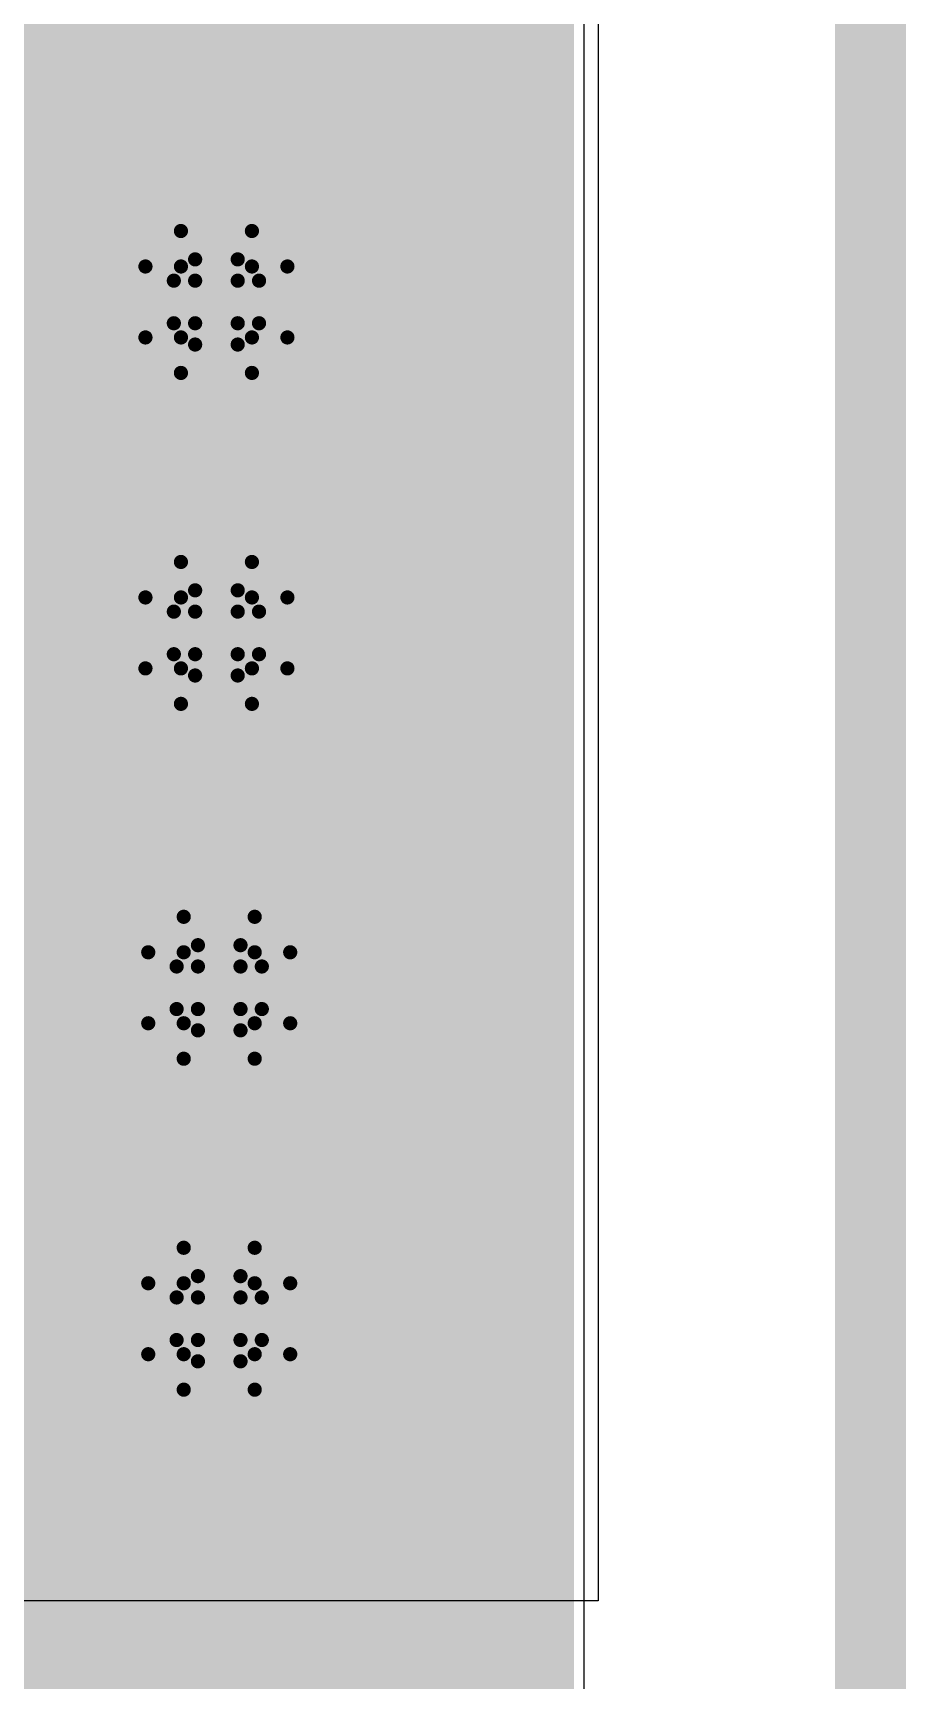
# Model space of a CAD drawing. Header units: inches. Extents: x -5 to 5258, y -4 to 5281.
# Drawn here: x 72.99 to 76.12, y 83.8 to 89.7 of the extents above; entities that cross this region are included whole.
import ezdxf

# ---------------------------------------------------------------- set-up
doc = ezdxf.new("R2010")
doc.units = ezdxf.units.IN
for name, color, linetype in [('Board Outline', 216, 'Continuous'), ('Bottom Layer', 5, 'Continuous'), ('Bottom Solder', 6, 'Continuous'), ('Drill Drawing', 1, 'Continuous'), ('Top Layer', 1, 'Continuous'), ('Top Overlay', 2, 'Continuous'), ('Top Solder', 216, 'Continuous'), ('Via Holes', 16, 'Continuous')]:
    doc.layers.add(name, color=color, linetype=linetype)

# ---------------------------------------------------------------- blocks, each defined once
blk = doc.blocks.new('RVT1H470M0607_4')
at = {"layer": 'Top Overlay'}
for points in [[(3.3214, -3.3274, 0.127, 0.127, 0), (3.3214, -1.1684, 0.127, 0.127, 0)], [(-1.8348, -3.3274, 0.127, 0.127, 0), (3.3214, -3.3274, 0.127, 0.127, 0)]]:
    blk.add_lwpolyline(points, format="xyseb", dxfattribs=at)
for points in [[(3.2897, -1.1684, 0.0635, 0.0635, 1), (3.3532, -1.1684, 0.0635, 0.0635, 1)], [(3.2897, -3.3274, 0.0635, 0.0635, 1), (3.3532, -3.3274, 0.0635, 0.0635, 1)], [(3.2897, -3.3274, 0.0635, 0.0635, 1), (3.3532, -3.3274, 0.0635, 0.0635, 1)]]:
    blk.add_lwpolyline(points, format="xyseb", close=True, dxfattribs=at)

msp = doc.modelspace()

# ---------------------------------------------------------------- hatches: boundary and pattern name
at = {"layer": 'Bottom Layer'}
h = msp.add_hatch(color=5, dxfattribs=at)
edge = h.paths.add_edge_path()
edge.add_arc((73.65, 88.7331), 0.3, 0, 360)
h = msp.add_hatch(color=5, dxfattribs=at)
edge = h.paths.add_edge_path()
edge.add_arc((73.65, 87.5484), 0.3, 0, 360)
h = msp.add_hatch(color=5, dxfattribs=at)
edge = h.paths.add_edge_path()
edge.add_arc((73.66, 86.2782), 0.3, 0, 360)
h = msp.add_hatch(color=5, dxfattribs=at)
edge = h.paths.add_edge_path()
edge.add_arc((73.66, 85.0935), 0.3, 0, 360)
at = {"layer": 'Bottom Solder'}
h = msp.add_hatch(color=6, dxfattribs=at)
edge = h.paths.add_edge_path()
edge.add_arc((73.65, 88.7331), 0.4016, 0, 360)
h = msp.add_hatch(color=6, dxfattribs=at)
edge = h.paths.add_edge_path()
edge.add_arc((73.65, 87.5484), 0.4016, 0, 360)
h = msp.add_hatch(color=6, dxfattribs=at)
edge = h.paths.add_edge_path()
edge.add_arc((73.66, 86.2782), 0.4016, 0, 360)
h = msp.add_hatch(color=6, dxfattribs=at)
edge = h.paths.add_edge_path()
edge.add_arc((73.66, 85.0935), 0.4016, 0, 360)
at = {"layer": 'Top Layer'}
msp.add_hatch(color=1, dxfattribs=at).paths.add_polyline_path([(70.9079, 76.871), (74.93, 76.871), (74.93, 91.5702), (70.9079, 91.5702)])
h = msp.add_hatch(color=1, dxfattribs=at)
edge = h.paths.add_edge_path()
edge.add_arc((73.65, 88.7331), 0.3, 0, 360)
h = msp.add_hatch(color=1, dxfattribs=at)
edge = h.paths.add_edge_path()
edge.add_arc((73.65, 87.5484), 0.3, 0, 360)
h = msp.add_hatch(color=1, dxfattribs=at)
edge = h.paths.add_edge_path()
edge.add_arc((73.66, 86.2782), 0.3, 0, 360)
h = msp.add_hatch(color=1, dxfattribs=at)
edge = h.paths.add_edge_path()
edge.add_arc((73.66, 85.0935), 0.3, 0, 360)
at = {"layer": 'Top Solder'}
h = msp.add_hatch(color=216, dxfattribs=at)
edge = h.paths.add_edge_path()
edge.add_arc((73.65, 88.7331), 0.4016, 0, 360)
h = msp.add_hatch(color=216, dxfattribs=at)
edge = h.paths.add_edge_path()
edge.add_arc((73.65, 87.5484), 0.4016, 0, 360)
h = msp.add_hatch(color=216, dxfattribs=at)
edge = h.paths.add_edge_path()
edge.add_arc((73.66, 86.2782), 0.4016, 0, 360)
h = msp.add_hatch(color=216, dxfattribs=at)
edge = h.paths.add_edge_path()
edge.add_arc((73.66, 85.0935), 0.4016, 0, 360)
at = {"layer": 'Via Holes'}
h = msp.add_hatch(color=7, dxfattribs=at)
edge = h.paths.add_edge_path()
edge.add_arc((73.65, 88.7331), 0.15, 0, 360)
h = msp.add_hatch(color=7, dxfattribs=at)
edge = h.paths.add_edge_path()
edge.add_arc((73.65, 87.5484), 0.15, 0, 360)
h = msp.add_hatch(color=7, dxfattribs=at)
edge = h.paths.add_edge_path()
edge.add_arc((73.66, 86.2782), 0.15, 0, 360)
h = msp.add_hatch(color=7, dxfattribs=at)
edge = h.paths.add_edge_path()
edge.add_arc((73.66, 85.0935), 0.15, 0, 360)

# ---------------------------------------------------------------- linework, layer by layer
at = {"layer": 'Board Outline'}
msp.add_lwpolyline([(75.9907, -3.9907, 0.254, 0.254, 0), (75.9907, 106.0093, 0.254, 0.254, 0)], format="xyseb", dxfattribs=at)
at = {"layer": 'Bottom Layer'}
for p, q in [((75.0163, 101.3176), (75.0163, 84.0839)), ((75.0163, 84.0839), (71.1269, 84.084))]:
    msp.add_line(p, q, dxfattribs=at)
at = {"layer": 'Drill Drawing'}
for points in [[(73.523, 88.8601, 0.0508, 0.0508, 0), (73.523, 88.9871, 0.0508, 0.0508, 0)], [(73.523, 88.9871, 0.0508, 0.0508, 0), (73.777, 88.9871, 0.0508, 0.0508, 0)], [(73.777, 88.8601, 0.0508, 0.0508, 0), (73.777, 88.9871, 0.0508, 0.0508, 0)], [(73.396, 88.6061, 0.0508, 0.0508, 0), (73.396, 88.8601, 0.0508, 0.0508, 0)], [(73.396, 88.8601, 0.0508, 0.0508, 0), (73.523, 88.8601, 0.0508, 0.0508, 0)], [(73.5738, 88.8093, 0.0508, 0.0508, 0), (73.5738, 88.8855, 0.0508, 0.0508, 0)], [(73.5738, 88.8855, 0.0508, 0.0508, 0), (73.7262, 88.8855, 0.0508, 0.0508, 0)], [(73.7262, 88.8093, 0.0508, 0.0508, 0), (73.7262, 88.8855, 0.0508, 0.0508, 0)], [(73.777, 88.8601, 0.0508, 0.0508, 0), (73.904, 88.8601, 0.0508, 0.0508, 0)], [(73.904, 88.6061, 0.0508, 0.0508, 0), (73.904, 88.8601, 0.0508, 0.0508, 0)], [(73.4976, 88.6569, 0.0508, 0.0508, 0), (73.4976, 88.8093, 0.0508, 0.0508, 0)], [(73.4976, 88.8093, 0.0508, 0.0508, 0), (73.5738, 88.8093, 0.0508, 0.0508, 0)], [(73.7262, 88.8093, 0.0508, 0.0508, 0), (73.8024, 88.8093, 0.0508, 0.0508, 0)], [(73.8024, 88.6569, 0.0508, 0.0508, 0), (73.8024, 88.8093, 0.0508, 0.0508, 0)], [(73.4976, 88.6569, 0.0508, 0.0508, 0), (73.5738, 88.6569, 0.0508, 0.0508, 0)], [(73.5738, 88.5807, 0.0508, 0.0508, 0), (73.5738, 88.6569, 0.0508, 0.0508, 0)], [(73.7262, 88.6569, 0.0508, 0.0508, 0), (73.8024, 88.6569, 0.0508, 0.0508, 0)], [(73.7262, 88.5807, 0.0508, 0.0508, 0), (73.7262, 88.6569, 0.0508, 0.0508, 0)], [(73.396, 88.6061, 0.0508, 0.0508, 0), (73.523, 88.6061, 0.0508, 0.0508, 0)], [(73.523, 88.4791, 0.0508, 0.0508, 0), (73.523, 88.6061, 0.0508, 0.0508, 0)], [(73.777, 88.6061, 0.0508, 0.0508, 0), (73.904, 88.6061, 0.0508, 0.0508, 0)], [(73.777, 88.4791, 0.0508, 0.0508, 0), (73.777, 88.6061, 0.0508, 0.0508, 0)], [(73.5738, 88.5807, 0.0508, 0.0508, 0), (73.7262, 88.5807, 0.0508, 0.0508, 0)], [(73.523, 88.4791, 0.0508, 0.0508, 0), (73.777, 88.4791, 0.0508, 0.0508, 0)], [(73.523, 87.6754, 0.0508, 0.0508, 0), (73.523, 87.8024, 0.0508, 0.0508, 0)], [(73.523, 87.8024, 0.0508, 0.0508, 0), (73.777, 87.8024, 0.0508, 0.0508, 0)], [(73.777, 87.6754, 0.0508, 0.0508, 0), (73.777, 87.8024, 0.0508, 0.0508, 0)], [(73.396, 87.4214, 0.0508, 0.0508, 0), (73.396, 87.6754, 0.0508, 0.0508, 0)], [(73.396, 87.6754, 0.0508, 0.0508, 0), (73.523, 87.6754, 0.0508, 0.0508, 0)], [(73.5738, 87.6246, 0.0508, 0.0508, 0), (73.5738, 87.7008, 0.0508, 0.0508, 0)], [(73.5738, 87.7008, 0.0508, 0.0508, 0), (73.7262, 87.7008, 0.0508, 0.0508, 0)], [(73.7262, 87.6246, 0.0508, 0.0508, 0), (73.7262, 87.7008, 0.0508, 0.0508, 0)], [(73.777, 87.6754, 0.0508, 0.0508, 0), (73.904, 87.6754, 0.0508, 0.0508, 0)], [(73.904, 87.4214, 0.0508, 0.0508, 0), (73.904, 87.6754, 0.0508, 0.0508, 0)], [(73.4976, 87.4722, 0.0508, 0.0508, 0), (73.4976, 87.6246, 0.0508, 0.0508, 0)], [(73.4976, 87.6246, 0.0508, 0.0508, 0), (73.5738, 87.6246, 0.0508, 0.0508, 0)], [(73.7262, 87.6246, 0.0508, 0.0508, 0), (73.8024, 87.6246, 0.0508, 0.0508, 0)], [(73.8024, 87.4722, 0.0508, 0.0508, 0), (73.8024, 87.6246, 0.0508, 0.0508, 0)], [(73.4976, 87.4722, 0.0508, 0.0508, 0), (73.5738, 87.4722, 0.0508, 0.0508, 0)], [(73.5738, 87.396, 0.0508, 0.0508, 0), (73.5738, 87.4722, 0.0508, 0.0508, 0)], [(73.7262, 87.4722, 0.0508, 0.0508, 0), (73.8024, 87.4722, 0.0508, 0.0508, 0)], [(73.7262, 87.396, 0.0508, 0.0508, 0), (73.7262, 87.4722, 0.0508, 0.0508, 0)], [(73.396, 87.4214, 0.0508, 0.0508, 0), (73.523, 87.4214, 0.0508, 0.0508, 0)], [(73.523, 87.2944, 0.0508, 0.0508, 0), (73.523, 87.4214, 0.0508, 0.0508, 0)], [(73.777, 87.4214, 0.0508, 0.0508, 0), (73.904, 87.4214, 0.0508, 0.0508, 0)], [(73.777, 87.2944, 0.0508, 0.0508, 0), (73.777, 87.4214, 0.0508, 0.0508, 0)], [(73.5738, 87.396, 0.0508, 0.0508, 0), (73.7262, 87.396, 0.0508, 0.0508, 0)], [(73.523, 87.2944, 0.0508, 0.0508, 0), (73.777, 87.2944, 0.0508, 0.0508, 0)], [(73.533, 86.4052, 0.0508, 0.0508, 0), (73.533, 86.5322, 0.0508, 0.0508, 0)], [(73.533, 86.5322, 0.0508, 0.0508, 0), (73.787, 86.5322, 0.0508, 0.0508, 0)], [(73.787, 86.4052, 0.0508, 0.0508, 0), (73.787, 86.5322, 0.0508, 0.0508, 0)], [(73.5838, 86.3544, 0.0508, 0.0508, 0), (73.5838, 86.4306, 0.0508, 0.0508, 0)], [(73.5838, 86.4306, 0.0508, 0.0508, 0), (73.7362, 86.4306, 0.0508, 0.0508, 0)], [(73.7362, 86.3544, 0.0508, 0.0508, 0), (73.7362, 86.4306, 0.0508, 0.0508, 0)], [(73.406, 86.1512, 0.0508, 0.0508, 0), (73.406, 86.4052, 0.0508, 0.0508, 0)], [(73.406, 86.4052, 0.0508, 0.0508, 0), (73.533, 86.4052, 0.0508, 0.0508, 0)], [(73.5076, 86.202, 0.0508, 0.0508, 0), (73.5076, 86.3544, 0.0508, 0.0508, 0)], [(73.5076, 86.3544, 0.0508, 0.0508, 0), (73.5838, 86.3544, 0.0508, 0.0508, 0)], [(73.7362, 86.3544, 0.0508, 0.0508, 0), (73.8124, 86.3544, 0.0508, 0.0508, 0)], [(73.787, 86.4052, 0.0508, 0.0508, 0), (73.914, 86.4052, 0.0508, 0.0508, 0)], [(73.8124, 86.202, 0.0508, 0.0508, 0), (73.8124, 86.3544, 0.0508, 0.0508, 0)], [(73.914, 86.1512, 0.0508, 0.0508, 0), (73.914, 86.4052, 0.0508, 0.0508, 0)], [(73.5076, 86.202, 0.0508, 0.0508, 0), (73.5838, 86.202, 0.0508, 0.0508, 0)], [(73.5838, 86.1258, 0.0508, 0.0508, 0), (73.5838, 86.202, 0.0508, 0.0508, 0)], [(73.7362, 86.202, 0.0508, 0.0508, 0), (73.8124, 86.202, 0.0508, 0.0508, 0)], [(73.7362, 86.1258, 0.0508, 0.0508, 0), (73.7362, 86.202, 0.0508, 0.0508, 0)], [(73.406, 86.1512, 0.0508, 0.0508, 0), (73.533, 86.1512, 0.0508, 0.0508, 0)], [(73.533, 86.0242, 0.0508, 0.0508, 0), (73.533, 86.1512, 0.0508, 0.0508, 0)], [(73.5838, 86.1258, 0.0508, 0.0508, 0), (73.7362, 86.1258, 0.0508, 0.0508, 0)], [(73.787, 86.1512, 0.0508, 0.0508, 0), (73.914, 86.1512, 0.0508, 0.0508, 0)], [(73.787, 86.0242, 0.0508, 0.0508, 0), (73.787, 86.1512, 0.0508, 0.0508, 0)], [(73.533, 86.0242, 0.0508, 0.0508, 0), (73.787, 86.0242, 0.0508, 0.0508, 0)], [(73.533, 85.2205, 0.0508, 0.0508, 0), (73.533, 85.3475, 0.0508, 0.0508, 0)], [(73.533, 85.3475, 0.0508, 0.0508, 0), (73.787, 85.3475, 0.0508, 0.0508, 0)], [(73.787, 85.2205, 0.0508, 0.0508, 0), (73.787, 85.3475, 0.0508, 0.0508, 0)], [(73.5838, 85.1697, 0.0508, 0.0508, 0), (73.5838, 85.2459, 0.0508, 0.0508, 0)], [(73.5838, 85.2459, 0.0508, 0.0508, 0), (73.7362, 85.2459, 0.0508, 0.0508, 0)], [(73.7362, 85.1697, 0.0508, 0.0508, 0), (73.7362, 85.2459, 0.0508, 0.0508, 0)], [(73.406, 84.9665, 0.0508, 0.0508, 0), (73.406, 85.2205, 0.0508, 0.0508, 0)], [(73.406, 85.2205, 0.0508, 0.0508, 0), (73.533, 85.2205, 0.0508, 0.0508, 0)], [(73.787, 85.2205, 0.0508, 0.0508, 0), (73.914, 85.2205, 0.0508, 0.0508, 0)], [(73.914, 84.9665, 0.0508, 0.0508, 0), (73.914, 85.2205, 0.0508, 0.0508, 0)], [(73.5076, 85.0173, 0.0508, 0.0508, 0), (73.5076, 85.1697, 0.0508, 0.0508, 0)], [(73.5076, 85.1697, 0.0508, 0.0508, 0), (73.5838, 85.1697, 0.0508, 0.0508, 0)], [(73.7362, 85.1697, 0.0508, 0.0508, 0), (73.8124, 85.1697, 0.0508, 0.0508, 0)], [(73.8124, 85.0173, 0.0508, 0.0508, 0), (73.8124, 85.1697, 0.0508, 0.0508, 0)], [(73.5076, 85.0173, 0.0508, 0.0508, 0), (73.5838, 85.0173, 0.0508, 0.0508, 0)], [(73.5838, 84.9411, 0.0508, 0.0508, 0), (73.5838, 85.0173, 0.0508, 0.0508, 0)], [(73.7362, 85.0173, 0.0508, 0.0508, 0), (73.8124, 85.0173, 0.0508, 0.0508, 0)], [(73.7362, 84.9411, 0.0508, 0.0508, 0), (73.7362, 85.0173, 0.0508, 0.0508, 0)], [(73.406, 84.9665, 0.0508, 0.0508, 0), (73.533, 84.9665, 0.0508, 0.0508, 0)], [(73.533, 84.8395, 0.0508, 0.0508, 0), (73.533, 84.9665, 0.0508, 0.0508, 0)], [(73.5838, 84.9411, 0.0508, 0.0508, 0), (73.7362, 84.9411, 0.0508, 0.0508, 0)], [(73.787, 84.9665, 0.0508, 0.0508, 0), (73.914, 84.9665, 0.0508, 0.0508, 0)], [(73.787, 84.8395, 0.0508, 0.0508, 0), (73.787, 84.9665, 0.0508, 0.0508, 0)], [(73.533, 84.8395, 0.0508, 0.0508, 0), (73.787, 84.8395, 0.0508, 0.0508, 0)]]:
    msp.add_lwpolyline(points, format="xyseb", dxfattribs=at)
for points in [[(73.5103, 88.9871, 0.0254, 0.0254, 1), (73.5357, 88.9871, 0.0254, 0.0254, 1)], [(73.5103, 88.9871, 0.0254, 0.0254, 1), (73.5357, 88.9871, 0.0254, 0.0254, 1)], [(73.7643, 88.9871, 0.0254, 0.0254, 1), (73.7897, 88.9871, 0.0254, 0.0254, 1)], [(73.7643, 88.9871, 0.0254, 0.0254, 1), (73.7897, 88.9871, 0.0254, 0.0254, 1)], [(73.3833, 88.8601, 0.0254, 0.0254, 1), (73.4087, 88.8601, 0.0254, 0.0254, 1)], [(73.3833, 88.8601, 0.0254, 0.0254, 1), (73.4087, 88.8601, 0.0254, 0.0254, 1)], [(73.5103, 88.8601, 0.0254, 0.0254, 1), (73.5357, 88.8601, 0.0254, 0.0254, 1)], [(73.5103, 88.8601, 0.0254, 0.0254, 1), (73.5357, 88.8601, 0.0254, 0.0254, 1)], [(73.5611, 88.8855, 0.0254, 0.0254, 1), (73.5865, 88.8855, 0.0254, 0.0254, 1)], [(73.5611, 88.8855, 0.0254, 0.0254, 1), (73.5865, 88.8855, 0.0254, 0.0254, 1)], [(73.7135, 88.8855, 0.0254, 0.0254, 1), (73.7389, 88.8855, 0.0254, 0.0254, 1)], [(73.7135, 88.8855, 0.0254, 0.0254, 1), (73.7389, 88.8855, 0.0254, 0.0254, 1)], [(73.7643, 88.8601, 0.0254, 0.0254, 1), (73.7897, 88.8601, 0.0254, 0.0254, 1)], [(73.7643, 88.8601, 0.0254, 0.0254, 1), (73.7897, 88.8601, 0.0254, 0.0254, 1)], [(73.8913, 88.8601, 0.0254, 0.0254, 1), (73.9167, 88.8601, 0.0254, 0.0254, 1)], [(73.8913, 88.8601, 0.0254, 0.0254, 1), (73.9167, 88.8601, 0.0254, 0.0254, 1)], [(73.4849, 88.8093, 0.0254, 0.0254, 1), (73.5103, 88.8093, 0.0254, 0.0254, 1)], [(73.4849, 88.8093, 0.0254, 0.0254, 1), (73.5103, 88.8093, 0.0254, 0.0254, 1)], [(73.5611, 88.8093, 0.0254, 0.0254, 1), (73.5865, 88.8093, 0.0254, 0.0254, 1)], [(73.5611, 88.8093, 0.0254, 0.0254, 1), (73.5865, 88.8093, 0.0254, 0.0254, 1)], [(73.7135, 88.8093, 0.0254, 0.0254, 1), (73.7389, 88.8093, 0.0254, 0.0254, 1)], [(73.7135, 88.8093, 0.0254, 0.0254, 1), (73.7389, 88.8093, 0.0254, 0.0254, 1)], [(73.7897, 88.8093, 0.0254, 0.0254, 1), (73.8151, 88.8093, 0.0254, 0.0254, 1)], [(73.7897, 88.8093, 0.0254, 0.0254, 1), (73.8151, 88.8093, 0.0254, 0.0254, 1)], [(73.4849, 88.6569, 0.0254, 0.0254, 1), (73.5103, 88.6569, 0.0254, 0.0254, 1)], [(73.4849, 88.6569, 0.0254, 0.0254, 1), (73.5103, 88.6569, 0.0254, 0.0254, 1)], [(73.5611, 88.6569, 0.0254, 0.0254, 1), (73.5865, 88.6569, 0.0254, 0.0254, 1)], [(73.5611, 88.6569, 0.0254, 0.0254, 1), (73.5865, 88.6569, 0.0254, 0.0254, 1)], [(73.7135, 88.6569, 0.0254, 0.0254, 1), (73.7389, 88.6569, 0.0254, 0.0254, 1)], [(73.7135, 88.6569, 0.0254, 0.0254, 1), (73.7389, 88.6569, 0.0254, 0.0254, 1)], [(73.7897, 88.6569, 0.0254, 0.0254, 1), (73.8151, 88.6569, 0.0254, 0.0254, 1)], [(73.7897, 88.6569, 0.0254, 0.0254, 1), (73.8151, 88.6569, 0.0254, 0.0254, 1)], [(73.3833, 88.6061, 0.0254, 0.0254, 1), (73.4087, 88.6061, 0.0254, 0.0254, 1)], [(73.3833, 88.6061, 0.0254, 0.0254, 1), (73.4087, 88.6061, 0.0254, 0.0254, 1)], [(73.5103, 88.6061, 0.0254, 0.0254, 1), (73.5357, 88.6061, 0.0254, 0.0254, 1)], [(73.5103, 88.6061, 0.0254, 0.0254, 1), (73.5357, 88.6061, 0.0254, 0.0254, 1)], [(73.7643, 88.6061, 0.0254, 0.0254, 1), (73.7897, 88.6061, 0.0254, 0.0254, 1)], [(73.7643, 88.6061, 0.0254, 0.0254, 1), (73.7897, 88.6061, 0.0254, 0.0254, 1)], [(73.8913, 88.6061, 0.0254, 0.0254, 1), (73.9167, 88.6061, 0.0254, 0.0254, 1)], [(73.8913, 88.6061, 0.0254, 0.0254, 1), (73.9167, 88.6061, 0.0254, 0.0254, 1)], [(73.5611, 88.5807, 0.0254, 0.0254, 1), (73.5865, 88.5807, 0.0254, 0.0254, 1)], [(73.5611, 88.5807, 0.0254, 0.0254, 1), (73.5865, 88.5807, 0.0254, 0.0254, 1)], [(73.7135, 88.5807, 0.0254, 0.0254, 1), (73.7389, 88.5807, 0.0254, 0.0254, 1)], [(73.7135, 88.5807, 0.0254, 0.0254, 1), (73.7389, 88.5807, 0.0254, 0.0254, 1)], [(73.5103, 88.4791, 0.0254, 0.0254, 1), (73.5357, 88.4791, 0.0254, 0.0254, 1)], [(73.5103, 88.4791, 0.0254, 0.0254, 1), (73.5357, 88.4791, 0.0254, 0.0254, 1)], [(73.7643, 88.4791, 0.0254, 0.0254, 1), (73.7897, 88.4791, 0.0254, 0.0254, 1)], [(73.7643, 88.4791, 0.0254, 0.0254, 1), (73.7897, 88.4791, 0.0254, 0.0254, 1)], [(73.5103, 87.8024, 0.0254, 0.0254, 1), (73.5357, 87.8024, 0.0254, 0.0254, 1)], [(73.5103, 87.8024, 0.0254, 0.0254, 1), (73.5357, 87.8024, 0.0254, 0.0254, 1)], [(73.7643, 87.8024, 0.0254, 0.0254, 1), (73.7897, 87.8024, 0.0254, 0.0254, 1)], [(73.7643, 87.8024, 0.0254, 0.0254, 1), (73.7897, 87.8024, 0.0254, 0.0254, 1)], [(73.3833, 87.6754, 0.0254, 0.0254, 1), (73.4087, 87.6754, 0.0254, 0.0254, 1)], [(73.3833, 87.6754, 0.0254, 0.0254, 1), (73.4087, 87.6754, 0.0254, 0.0254, 1)], [(73.5103, 87.6754, 0.0254, 0.0254, 1), (73.5357, 87.6754, 0.0254, 0.0254, 1)], [(73.5103, 87.6754, 0.0254, 0.0254, 1), (73.5357, 87.6754, 0.0254, 0.0254, 1)], [(73.5611, 87.7008, 0.0254, 0.0254, 1), (73.5865, 87.7008, 0.0254, 0.0254, 1)], [(73.5611, 87.7008, 0.0254, 0.0254, 1), (73.5865, 87.7008, 0.0254, 0.0254, 1)], [(73.7135, 87.7008, 0.0254, 0.0254, 1), (73.7389, 87.7008, 0.0254, 0.0254, 1)], [(73.7135, 87.7008, 0.0254, 0.0254, 1), (73.7389, 87.7008, 0.0254, 0.0254, 1)], [(73.7643, 87.6754, 0.0254, 0.0254, 1), (73.7897, 87.6754, 0.0254, 0.0254, 1)], [(73.7643, 87.6754, 0.0254, 0.0254, 1), (73.7897, 87.6754, 0.0254, 0.0254, 1)], [(73.8913, 87.6754, 0.0254, 0.0254, 1), (73.9167, 87.6754, 0.0254, 0.0254, 1)], [(73.8913, 87.6754, 0.0254, 0.0254, 1), (73.9167, 87.6754, 0.0254, 0.0254, 1)], [(73.4849, 87.6246, 0.0254, 0.0254, 1), (73.5103, 87.6246, 0.0254, 0.0254, 1)], [(73.4849, 87.6246, 0.0254, 0.0254, 1), (73.5103, 87.6246, 0.0254, 0.0254, 1)], [(73.5611, 87.6246, 0.0254, 0.0254, 1), (73.5865, 87.6246, 0.0254, 0.0254, 1)], [(73.5611, 87.6246, 0.0254, 0.0254, 1), (73.5865, 87.6246, 0.0254, 0.0254, 1)], [(73.7135, 87.6246, 0.0254, 0.0254, 1), (73.7389, 87.6246, 0.0254, 0.0254, 1)], [(73.7135, 87.6246, 0.0254, 0.0254, 1), (73.7389, 87.6246, 0.0254, 0.0254, 1)], [(73.7897, 87.6246, 0.0254, 0.0254, 1), (73.8151, 87.6246, 0.0254, 0.0254, 1)], [(73.7897, 87.6246, 0.0254, 0.0254, 1), (73.8151, 87.6246, 0.0254, 0.0254, 1)], [(73.4849, 87.4722, 0.0254, 0.0254, 1), (73.5103, 87.4722, 0.0254, 0.0254, 1)], [(73.4849, 87.4722, 0.0254, 0.0254, 1), (73.5103, 87.4722, 0.0254, 0.0254, 1)], [(73.5611, 87.4722, 0.0254, 0.0254, 1), (73.5865, 87.4722, 0.0254, 0.0254, 1)], [(73.5611, 87.4722, 0.0254, 0.0254, 1), (73.5865, 87.4722, 0.0254, 0.0254, 1)], [(73.7135, 87.4722, 0.0254, 0.0254, 1), (73.7389, 87.4722, 0.0254, 0.0254, 1)], [(73.7135, 87.4722, 0.0254, 0.0254, 1), (73.7389, 87.4722, 0.0254, 0.0254, 1)], [(73.7897, 87.4722, 0.0254, 0.0254, 1), (73.8151, 87.4722, 0.0254, 0.0254, 1)], [(73.7897, 87.4722, 0.0254, 0.0254, 1), (73.8151, 87.4722, 0.0254, 0.0254, 1)], [(73.3833, 87.4214, 0.0254, 0.0254, 1), (73.4087, 87.4214, 0.0254, 0.0254, 1)], [(73.3833, 87.4214, 0.0254, 0.0254, 1), (73.4087, 87.4214, 0.0254, 0.0254, 1)], [(73.5103, 87.4214, 0.0254, 0.0254, 1), (73.5357, 87.4214, 0.0254, 0.0254, 1)], [(73.5103, 87.4214, 0.0254, 0.0254, 1), (73.5357, 87.4214, 0.0254, 0.0254, 1)], [(73.7643, 87.4214, 0.0254, 0.0254, 1), (73.7897, 87.4214, 0.0254, 0.0254, 1)], [(73.7643, 87.4214, 0.0254, 0.0254, 1), (73.7897, 87.4214, 0.0254, 0.0254, 1)], [(73.8913, 87.4214, 0.0254, 0.0254, 1), (73.9167, 87.4214, 0.0254, 0.0254, 1)], [(73.8913, 87.4214, 0.0254, 0.0254, 1), (73.9167, 87.4214, 0.0254, 0.0254, 1)], [(73.5611, 87.396, 0.0254, 0.0254, 1), (73.5865, 87.396, 0.0254, 0.0254, 1)], [(73.5611, 87.396, 0.0254, 0.0254, 1), (73.5865, 87.396, 0.0254, 0.0254, 1)], [(73.7135, 87.396, 0.0254, 0.0254, 1), (73.7389, 87.396, 0.0254, 0.0254, 1)], [(73.7135, 87.396, 0.0254, 0.0254, 1), (73.7389, 87.396, 0.0254, 0.0254, 1)], [(73.5103, 87.2944, 0.0254, 0.0254, 1), (73.5357, 87.2944, 0.0254, 0.0254, 1)], [(73.5103, 87.2944, 0.0254, 0.0254, 1), (73.5357, 87.2944, 0.0254, 0.0254, 1)], [(73.7643, 87.2944, 0.0254, 0.0254, 1), (73.7897, 87.2944, 0.0254, 0.0254, 1)], [(73.7643, 87.2944, 0.0254, 0.0254, 1), (73.7897, 87.2944, 0.0254, 0.0254, 1)], [(73.5203, 86.5322, 0.0254, 0.0254, 1), (73.5457, 86.5322, 0.0254, 0.0254, 1)], [(73.5203, 86.5322, 0.0254, 0.0254, 1), (73.5457, 86.5322, 0.0254, 0.0254, 1)], [(73.7743, 86.5322, 0.0254, 0.0254, 1), (73.7997, 86.5322, 0.0254, 0.0254, 1)], [(73.7743, 86.5322, 0.0254, 0.0254, 1), (73.7997, 86.5322, 0.0254, 0.0254, 1)], [(73.5711, 86.4306, 0.0254, 0.0254, 1), (73.5965, 86.4306, 0.0254, 0.0254, 1)], [(73.5711, 86.4306, 0.0254, 0.0254, 1), (73.5965, 86.4306, 0.0254, 0.0254, 1)], [(73.7235, 86.4306, 0.0254, 0.0254, 1), (73.7489, 86.4306, 0.0254, 0.0254, 1)], [(73.7235, 86.4306, 0.0254, 0.0254, 1), (73.7489, 86.4306, 0.0254, 0.0254, 1)], [(73.3933, 86.4052, 0.0254, 0.0254, 1), (73.4187, 86.4052, 0.0254, 0.0254, 1)], [(73.3933, 86.4052, 0.0254, 0.0254, 1), (73.4187, 86.4052, 0.0254, 0.0254, 1)], [(73.4949, 86.3544, 0.0254, 0.0254, 1), (73.5203, 86.3544, 0.0254, 0.0254, 1)], [(73.4949, 86.3544, 0.0254, 0.0254, 1), (73.5203, 86.3544, 0.0254, 0.0254, 1)], [(73.5203, 86.4052, 0.0254, 0.0254, 1), (73.5457, 86.4052, 0.0254, 0.0254, 1)], [(73.5203, 86.4052, 0.0254, 0.0254, 1), (73.5457, 86.4052, 0.0254, 0.0254, 1)], [(73.5711, 86.3544, 0.0254, 0.0254, 1), (73.5965, 86.3544, 0.0254, 0.0254, 1)], [(73.5711, 86.3544, 0.0254, 0.0254, 1), (73.5965, 86.3544, 0.0254, 0.0254, 1)], [(73.7235, 86.3544, 0.0254, 0.0254, 1), (73.7489, 86.3544, 0.0254, 0.0254, 1)], [(73.7235, 86.3544, 0.0254, 0.0254, 1), (73.7489, 86.3544, 0.0254, 0.0254, 1)], [(73.7743, 86.4052, 0.0254, 0.0254, 1), (73.7997, 86.4052, 0.0254, 0.0254, 1)], [(73.7743, 86.4052, 0.0254, 0.0254, 1), (73.7997, 86.4052, 0.0254, 0.0254, 1)], [(73.7997, 86.3544, 0.0254, 0.0254, 1), (73.8251, 86.3544, 0.0254, 0.0254, 1)], [(73.7997, 86.3544, 0.0254, 0.0254, 1), (73.8251, 86.3544, 0.0254, 0.0254, 1)], [(73.9013, 86.4052, 0.0254, 0.0254, 1), (73.9267, 86.4052, 0.0254, 0.0254, 1)], [(73.9013, 86.4052, 0.0254, 0.0254, 1), (73.9267, 86.4052, 0.0254, 0.0254, 1)], [(73.4949, 86.202, 0.0254, 0.0254, 1), (73.5203, 86.202, 0.0254, 0.0254, 1)], [(73.4949, 86.202, 0.0254, 0.0254, 1), (73.5203, 86.202, 0.0254, 0.0254, 1)], [(73.5711, 86.202, 0.0254, 0.0254, 1), (73.5965, 86.202, 0.0254, 0.0254, 1)], [(73.5711, 86.202, 0.0254, 0.0254, 1), (73.5965, 86.202, 0.0254, 0.0254, 1)], [(73.7235, 86.202, 0.0254, 0.0254, 1), (73.7489, 86.202, 0.0254, 0.0254, 1)], [(73.7235, 86.202, 0.0254, 0.0254, 1), (73.7489, 86.202, 0.0254, 0.0254, 1)], [(73.7997, 86.202, 0.0254, 0.0254, 1), (73.8251, 86.202, 0.0254, 0.0254, 1)], [(73.7997, 86.202, 0.0254, 0.0254, 1), (73.8251, 86.202, 0.0254, 0.0254, 1)], [(73.3933, 86.1512, 0.0254, 0.0254, 1), (73.4187, 86.1512, 0.0254, 0.0254, 1)], [(73.3933, 86.1512, 0.0254, 0.0254, 1), (73.4187, 86.1512, 0.0254, 0.0254, 1)], [(73.5203, 86.1512, 0.0254, 0.0254, 1), (73.5457, 86.1512, 0.0254, 0.0254, 1)], [(73.5203, 86.1512, 0.0254, 0.0254, 1), (73.5457, 86.1512, 0.0254, 0.0254, 1)], [(73.5711, 86.1258, 0.0254, 0.0254, 1), (73.5965, 86.1258, 0.0254, 0.0254, 1)], [(73.5711, 86.1258, 0.0254, 0.0254, 1), (73.5965, 86.1258, 0.0254, 0.0254, 1)], [(73.7235, 86.1258, 0.0254, 0.0254, 1), (73.7489, 86.1258, 0.0254, 0.0254, 1)], [(73.7235, 86.1258, 0.0254, 0.0254, 1), (73.7489, 86.1258, 0.0254, 0.0254, 1)], [(73.7743, 86.1512, 0.0254, 0.0254, 1), (73.7997, 86.1512, 0.0254, 0.0254, 1)], [(73.7743, 86.1512, 0.0254, 0.0254, 1), (73.7997, 86.1512, 0.0254, 0.0254, 1)], [(73.9013, 86.1512, 0.0254, 0.0254, 1), (73.9267, 86.1512, 0.0254, 0.0254, 1)], [(73.9013, 86.1512, 0.0254, 0.0254, 1), (73.9267, 86.1512, 0.0254, 0.0254, 1)], [(73.5203, 86.0242, 0.0254, 0.0254, 1), (73.5457, 86.0242, 0.0254, 0.0254, 1)], [(73.5203, 86.0242, 0.0254, 0.0254, 1), (73.5457, 86.0242, 0.0254, 0.0254, 1)], [(73.7743, 86.0242, 0.0254, 0.0254, 1), (73.7997, 86.0242, 0.0254, 0.0254, 1)], [(73.7743, 86.0242, 0.0254, 0.0254, 1), (73.7997, 86.0242, 0.0254, 0.0254, 1)], [(73.5203, 85.3475, 0.0254, 0.0254, 1), (73.5457, 85.3475, 0.0254, 0.0254, 1)], [(73.5203, 85.3475, 0.0254, 0.0254, 1), (73.5457, 85.3475, 0.0254, 0.0254, 1)], [(73.7743, 85.3475, 0.0254, 0.0254, 1), (73.7997, 85.3475, 0.0254, 0.0254, 1)], [(73.7743, 85.3475, 0.0254, 0.0254, 1), (73.7997, 85.3475, 0.0254, 0.0254, 1)], [(73.5711, 85.2459, 0.0254, 0.0254, 1), (73.5965, 85.2459, 0.0254, 0.0254, 1)], [(73.5711, 85.2459, 0.0254, 0.0254, 1), (73.5965, 85.2459, 0.0254, 0.0254, 1)], [(73.7235, 85.2459, 0.0254, 0.0254, 1), (73.7489, 85.2459, 0.0254, 0.0254, 1)], [(73.7235, 85.2459, 0.0254, 0.0254, 1), (73.7489, 85.2459, 0.0254, 0.0254, 1)], [(73.3933, 85.2205, 0.0254, 0.0254, 1), (73.4187, 85.2205, 0.0254, 0.0254, 1)], [(73.3933, 85.2205, 0.0254, 0.0254, 1), (73.4187, 85.2205, 0.0254, 0.0254, 1)], [(73.5203, 85.2205, 0.0254, 0.0254, 1), (73.5457, 85.2205, 0.0254, 0.0254, 1)], [(73.5203, 85.2205, 0.0254, 0.0254, 1), (73.5457, 85.2205, 0.0254, 0.0254, 1)], [(73.7743, 85.2205, 0.0254, 0.0254, 1), (73.7997, 85.2205, 0.0254, 0.0254, 1)], [(73.7743, 85.2205, 0.0254, 0.0254, 1), (73.7997, 85.2205, 0.0254, 0.0254, 1)], [(73.9013, 85.2205, 0.0254, 0.0254, 1), (73.9267, 85.2205, 0.0254, 0.0254, 1)], [(73.9013, 85.2205, 0.0254, 0.0254, 1), (73.9267, 85.2205, 0.0254, 0.0254, 1)], [(73.4949, 85.1697, 0.0254, 0.0254, 1), (73.5203, 85.1697, 0.0254, 0.0254, 1)], [(73.4949, 85.1697, 0.0254, 0.0254, 1), (73.5203, 85.1697, 0.0254, 0.0254, 1)], [(73.5711, 85.1697, 0.0254, 0.0254, 1), (73.5965, 85.1697, 0.0254, 0.0254, 1)], [(73.5711, 85.1697, 0.0254, 0.0254, 1), (73.5965, 85.1697, 0.0254, 0.0254, 1)], [(73.7235, 85.1697, 0.0254, 0.0254, 1), (73.7489, 85.1697, 0.0254, 0.0254, 1)], [(73.7235, 85.1697, 0.0254, 0.0254, 1), (73.7489, 85.1697, 0.0254, 0.0254, 1)], [(73.7997, 85.1697, 0.0254, 0.0254, 1), (73.8251, 85.1697, 0.0254, 0.0254, 1)], [(73.7997, 85.1697, 0.0254, 0.0254, 1), (73.8251, 85.1697, 0.0254, 0.0254, 1)], [(73.4949, 85.0173, 0.0254, 0.0254, 1), (73.5203, 85.0173, 0.0254, 0.0254, 1)], [(73.4949, 85.0173, 0.0254, 0.0254, 1), (73.5203, 85.0173, 0.0254, 0.0254, 1)], [(73.5711, 85.0173, 0.0254, 0.0254, 1), (73.5965, 85.0173, 0.0254, 0.0254, 1)], [(73.5711, 85.0173, 0.0254, 0.0254, 1), (73.5965, 85.0173, 0.0254, 0.0254, 1)], [(73.7235, 85.0173, 0.0254, 0.0254, 1), (73.7489, 85.0173, 0.0254, 0.0254, 1)], [(73.7235, 85.0173, 0.0254, 0.0254, 1), (73.7489, 85.0173, 0.0254, 0.0254, 1)], [(73.7997, 85.0173, 0.0254, 0.0254, 1), (73.8251, 85.0173, 0.0254, 0.0254, 1)], [(73.7997, 85.0173, 0.0254, 0.0254, 1), (73.8251, 85.0173, 0.0254, 0.0254, 1)], [(73.3933, 84.9665, 0.0254, 0.0254, 1), (73.4187, 84.9665, 0.0254, 0.0254, 1)], [(73.3933, 84.9665, 0.0254, 0.0254, 1), (73.4187, 84.9665, 0.0254, 0.0254, 1)], [(73.5203, 84.9665, 0.0254, 0.0254, 1), (73.5457, 84.9665, 0.0254, 0.0254, 1)], [(73.5203, 84.9665, 0.0254, 0.0254, 1), (73.5457, 84.9665, 0.0254, 0.0254, 1)], [(73.5711, 84.9411, 0.0254, 0.0254, 1), (73.5965, 84.9411, 0.0254, 0.0254, 1)], [(73.5711, 84.9411, 0.0254, 0.0254, 1), (73.5965, 84.9411, 0.0254, 0.0254, 1)], [(73.7235, 84.9411, 0.0254, 0.0254, 1), (73.7489, 84.9411, 0.0254, 0.0254, 1)], [(73.7235, 84.9411, 0.0254, 0.0254, 1), (73.7489, 84.9411, 0.0254, 0.0254, 1)], [(73.7743, 84.9665, 0.0254, 0.0254, 1), (73.7997, 84.9665, 0.0254, 0.0254, 1)], [(73.7743, 84.9665, 0.0254, 0.0254, 1), (73.7997, 84.9665, 0.0254, 0.0254, 1)], [(73.9013, 84.9665, 0.0254, 0.0254, 1), (73.9267, 84.9665, 0.0254, 0.0254, 1)], [(73.9013, 84.9665, 0.0254, 0.0254, 1), (73.9267, 84.9665, 0.0254, 0.0254, 1)], [(73.5203, 84.8395, 0.0254, 0.0254, 1), (73.5457, 84.8395, 0.0254, 0.0254, 1)], [(73.5203, 84.8395, 0.0254, 0.0254, 1), (73.5457, 84.8395, 0.0254, 0.0254, 1)], [(73.7743, 84.8395, 0.0254, 0.0254, 1), (73.7997, 84.8395, 0.0254, 0.0254, 1)], [(73.7743, 84.8395, 0.0254, 0.0254, 1), (73.7997, 84.8395, 0.0254, 0.0254, 1)]]:
    msp.add_lwpolyline(points, format="xyseb", close=True, dxfattribs=at)
at = {"layer": 'Top Layer'}
msp.add_line((74.965, 91.5415), (74.965, 76.8997), dxfattribs=at)

# ---------------------------------------------------------------- block references
msp.add_blockref('RVT1H470M0607_4', (70.2804, 90.6993))

doc.saveas('drawing.dxf')
